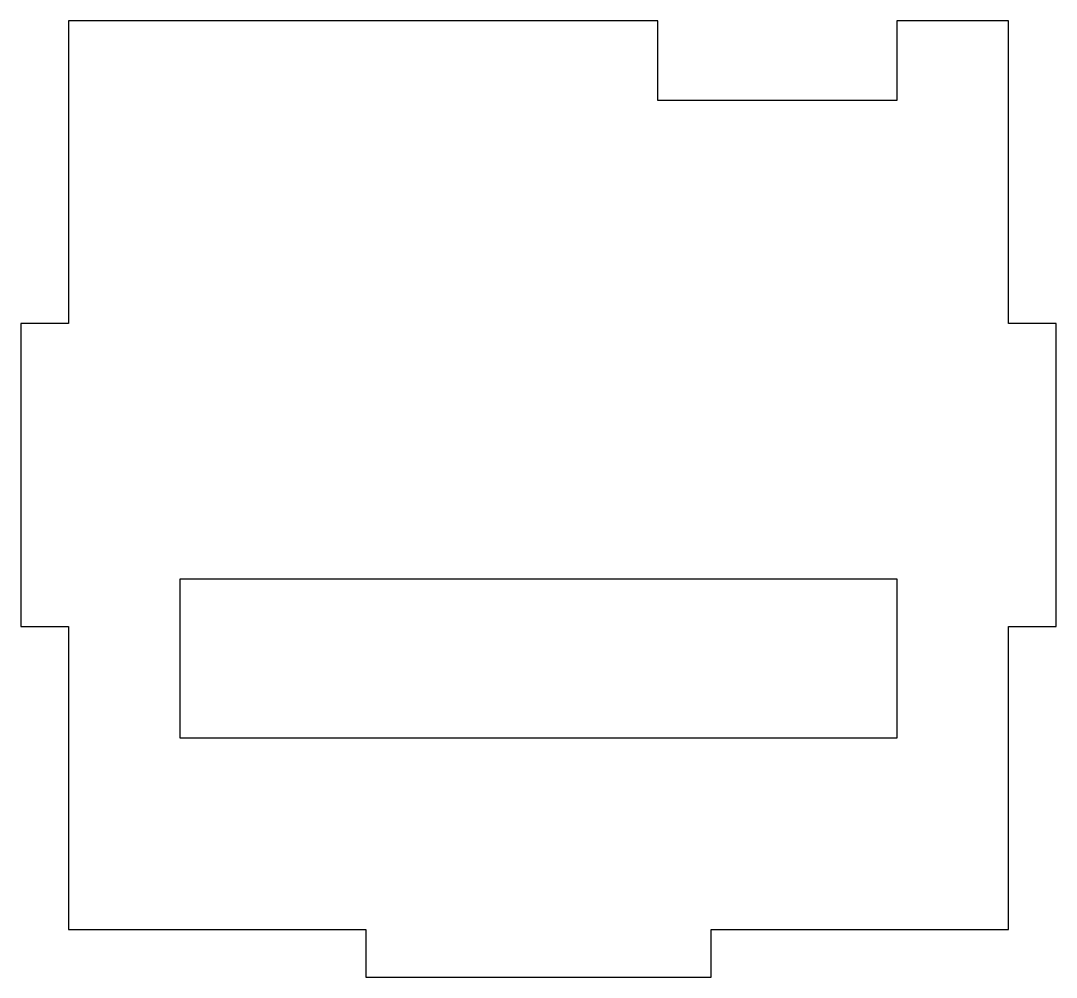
# Model space of a CAD drawing. Header units: millimetres. Extents: x -65 to 0, y 0 to 60.
import ezdxf

# ---------------------------------------------------------------- set-up
doc = ezdxf.new("R2010")
doc.units = ezdxf.units.MM
doc.layers.get('0').update_dxf_attribs({"linetype": 'CONTINUOUS'})

msp = doc.modelspace()

# ---------------------------------------------------------------- linework, layer by layer
for points in [[(-25, 55), (-25, 60), (-62, 60), (-62, 41), (-65, 41), (-65, 22), (-62, 22), (-62, 3), (-43.333, 3), (-43.333, 0), (-21.667, 0), (-21.667, 3), (-3, 3), (-3, 22), (0, 22), (0, 41), (-3, 41), (-3, 60), (-10, 60), (-10, 55)], [(-10, 25), (-10, 15), (-55, 15), (-55, 25)]]:
    msp.add_lwpolyline(points, close=True)

doc.saveas('drawing.dxf')
